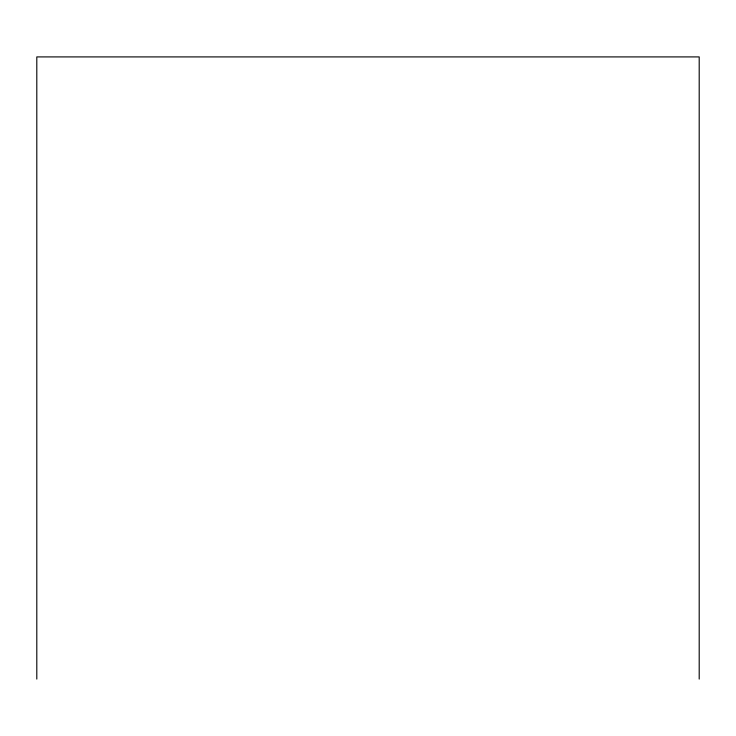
<?xml version="1.0" encoding="UTF-8"?>
<svg xmlns="http://www.w3.org/2000/svg" width="736" height="736" viewBox="0 0 736 736"><rect width="100%" height="100%" fill="white"/><g stroke="black" fill="none" stroke-linecap="round" stroke-linejoin="round"><path stroke-width="1.1" d="M699.2 679.089L699.2 56.911L36.8 56.911L36.8 679.089"/></g></svg>
